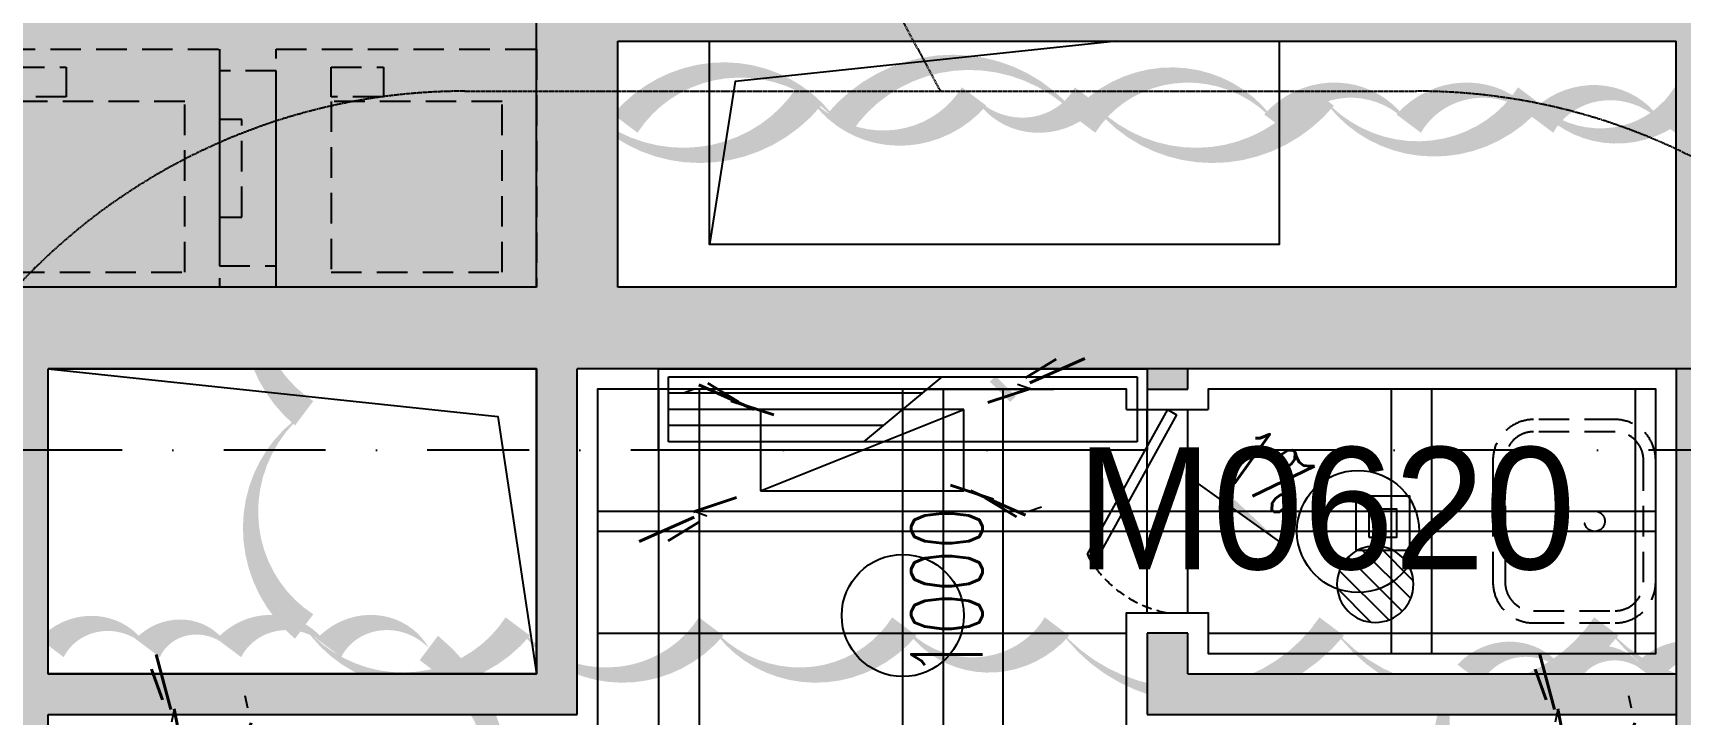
# Model space of a CAD drawing. Extents: x -354516 to 794396, y -401250 to -150594.
# Drawn here: x -28238 to -24188, y -331101 to -329425 of the extents above; entities that cross this region are included whole.
import ezdxf

# ---------------------------------------------------------------- set-up
doc = ezdxf.new("R2010")
doc.units = 0
doc.header["$LTSCALE"] = 1000
doc.header["$MEASUREMENT"] = 0
for name, pattern in [('$0$HIDDEN', [0.375, 0.25, -0.125, 0, 0]), ('DASH', [0.35, 0.25, -0.1]), ('DASHDOT2', [0.5, 0.25, -0.125, 0, -0.125]), ('DOTE', [2.42, 2, -0.2, 0.02, -0.2])]:
    doc.linetypes.add(name, pattern=pattern)
for name, color, linetype in [('0-吊顶', 6, 'Continuous'), ('0-吊顶边界', 36, 'Continuous'), ('0-地面分缝', 37, 'Continuous'), ('0-灯具', 20, 'Continuous'), ('0-灯具修改0109', 140, 'Continuous'), ('0-设备风口', 5, 'Continuous'), ('0-设备风口（修改）', 71, 'Continuous'), ('A-轴线1', 1, 'DOTE'), ('DIM_SYMB', 3, 'Continuous'), ('M-DUCT-S-DIFF', 6, 'DASH'), ('M-暖通提资', 4, 'Continuous'), ('P-成活面', 4, 'Continuous'), ('PUB_DIM', 3, 'Continuous'), ('S-PLT', 30, 'Continuous'), ('TWT_TEXT', 7, 'Continuous'), ('WALL', 2, 'Continuous'), ('墙体', 7, 'Continuous'), ('家具1', 61, 'Continuous'), ('门图', 134, 'Continuous')]:
    doc.layers.add(name, color=color, linetype=linetype)
doc.layers.add('0-地面材质_material hatch', color=251, linetype='Continuous', transparency=0.3)
doc.layers.add('DIM_MODI-天花修改', color=3, linetype='Continuous', plot=False)
doc.layers.add('SLAB', color=60, linetype='Continuous', plot=False)
doc.styles.add('_TCH_DIM', font='SIMPLEX', dxfattribs={"bigfont": 'GBCBIG'})
doc.styles.add('DIM_FONT', font='SIMPLEX', dxfattribs={"width": 0.7, "bigfont": 'GBCBIG'})
doc.styles.add('romans', font='romans', dxfattribs={"width": 0.7})
doc.styles.add('Word-n', font='stylu.ttf')
doc.dimstyles.new('_TCH_ARCH&&50', dxfattribs={"dimscale": 0.5, "dimtxt": 350, "dimasz": 100, "dimexe": 250, "dimexo": 300, "dimgap": 100, "dimtad": 1, "dimdec": 0, "dimzin": 0, "dimdsep": 46, "dimtxsty": 'DIM_FONT', "dimblk": 'ARCHTICK', "dimcen": 0.09, "dimclrd": 3, "dimclre": 3, "dimclrt": 7, "dimazin": 2, "dimtfac": 1, "dimtdec": 0, "dimtix": 1, "dimtmove": 2, "dimatfit": 3, "dimfxl": 0, "dimtolj": 1, "dimtzin": 0, "dimarcsym": 0})

# ---------------------------------------------------------------- blocks, each defined once
blk = doc.blocks.new('TJ-FK3')
for p, q in [((0.5, 0.5), (-0.5, 0.5)), ((-0.5, 0.5), (-0.5, -0.5)), ((0.5, -0.5), (0.5, 0.5)), ((-0.5, -0.5), (0.5, -0.5))]:
    blk.add_line(p, q)
at = {"color": 95}
blk.add_line((-0.5, -0.5), (0.5, 0.5), dxfattribs=at)
at = {"color": 95, "style": 'romans', "width": 0.8}
for height, rotation, text_generation_flag, p in [(0.6544, 311.99126, 4, (-0.9466, 1.3791)), (0.6544, 48.00874, 6, (0.9466, 1.3791)), (0.4436, 123.48989, 6, (-0.9504, 0.7665)), (0.4436, 236.51011, 4, (0.9504, 0.7665)), (0.4436, 320.49264, 4, (-0.7544, 0.9429)), (0.1338, 41.99126, 4, (-0.8763, 0.7825)), (0.4436, 39.50736, 6, (0.7544, 0.9429)), (0.1338, 318.00874, 6, (0.8763, 0.7825)), (0.4436, 219.50736, 6, (-0.7544, -0.9429)), (0.4436, 56.51011, 4, (-0.9504, -0.7665)), (0.4436, 303.48989, 6, (0.9504, -0.7665)), (0.4436, 140.49264, 4, (0.7544, -0.9429)), (0.1338, 138.00874, 6, (-0.8763, -0.7825)), (0.1338, 221.99126, 4, (0.8763, -0.7825)), (0.6544, 228.00874, 6, (-0.9466, -1.3791)), (0.6544, 131.99126, 4, (0.9466, -1.3791))]:
    blk.add_text('-', height=height, rotation=rotation, dxfattribs=dict(at, text_generation_flag=text_generation_flag)).set_placement(p)
blk = doc.blocks.new('$TwtSys$00000125')
blk.add_circle((0, 0, 0), 0.667)
blk = doc.blocks.new('GRID')
at = {"layer": '墙体', "color": 250, "linetype": 'DASHDOT2', "lineweight": -3}
blk.add_line((107436.4, 54586.5), (-19063.6, 54586.5), dxfattribs=at)
blk = doc.blocks.new('_ArchTick')
at = {"color": 0, "linetype": 'ByBlock', "const_width": 0.4}
blk.add_lwpolyline([(-0.5, -0.5), (0.5, 0.5)], dxfattribs=at)
blk = doc.blocks.new('*D235')
at = {"layer": 'Defpoints', "color": 0}
for p in [(-26200, -330300), (-26033.6, -331300), (-25854.3, -331300)]:
    blk.add_point(p, dxfattribs=at)
at = {"layer": 'PUB_DIM', "color": 3, "lineweight": -2}
for p, q in [((-26050, -330300), (-25729.3, -330300)), ((-25854.3, -330300), (-25854.3, -331300)), ((-25883.6, -331300), (-25729.3, -331300))]:
    blk.add_line(p, q, dxfattribs=at)
at = {"layer": 'PUB_DIM', "color": 3, "lineweight": -2, "xscale": 50, "yscale": 50, "zscale": 50}
for p, rotation in [((-25854.3, -330300), 90), ((-25854.3, -331300), 270)]:
    blk.add_blockref('_ArchTick', p, dxfattribs=dict(at, rotation=rotation))
at = {"layer": 'PUB_DIM', "color": 7, "insert": (-25991.8, -330800), "char_height": 175, "attachment_point": 5, "rotation": 90, "style": 'DIM_FONT'}
blk.add_mtext('\\A1;1000', dxfattribs=at)
blk = doc.blocks.new('$TwtSys$00000141')
for p, q in [((-94.2, 7.7), (-10.1, 91.8)), ((-94.2, 7.7), (-10.1, 91.8)), ((-87.2, -35.1), (35.1, 87.2)), ((-87.2, -35.1), (35.1, 87.2)), ((-66.5, -66.5), (66.5, 66.5)), ((-66.5, -66.5), (66.5, 66.5)), ((-32.4, -87.1), (87.6, 32.9)), ((-32.4, -87.1), (87.6, 32.9)), ((11.4, -92.3), (92.3, -11.4)), ((11.4, -92.3), (92.3, -11.4))]:
    blk.add_line(p, q)
blk.add_circle((0, 0), 94)
blk.add_circle((0, 0), 94)
blk = doc.blocks.new('510I-01-LBBRestroom-plan-01$0$wtqyy')
at = {"layer": '0-灯具'}
for points in [[(-106.5, -26.5), (26.5, -26.5), (26.5, 106.5), (-106.5, 106.5)], [(-74.5, 5.5), (-5.5, 5.5), (-5.5, 74.5), (-74.5, 74.5)]]:
    blk.add_lwpolyline(points, close=True, dxfattribs=at)
blk = doc.blocks.new('rttryyy')
at = {"layer": '家具1', "color": 137, "linetype": '$0$HIDDEN', "ltscale": 0.3}
for points in [[(15860, -373435), (15860, -372850), (16500, -372850), (16500, -373435)], [(15860, -373382.5), (15860, -372902.5), (15720.5, -372902.5), (15720.5, -373382.5)], [(15995.1, -372966.8), (15995.1, -372893.6), (16123.7, -372893.6), (16123.7, -372966.8)], [(16415.1, -373398.1), (16415.1, -372978.1), (15995.1, -372978.1), (15995.1, -373398.1)], [(15720.5, -373022.5), (15720.5, -373262.5), (15775.9, -373262.5), (15775.9, -373022.5)]]:
    blk.add_lwpolyline(points, close=True, dxfattribs=at)

msp = doc.modelspace()

# ---------------------------------------------------------------- hatches: boundary and pattern name
at = {"layer": '0-吊顶边界'}
h = msp.add_hatch(dxfattribs=at)
h.set_pattern_fill('_USER', color=250, scale=600, angle=90, pattern_type=0)
h.set_pattern_definition([(90, (-26100, -336600), (-600, 4e-14), [])])
h.paths.add_polyline_path([(-24250, -336600), (-24250, -335200), (-25450, -335200), (-25450, -334900), (-25250, -334900), (-25250, -335000), (-24250, -335000), (-24250, -334100), (-25250, -334100), (-25250, -334200), (-25450, -334200), (-25450, -334100), (-25550, -334100), (-25550, -333800), (-24450, -333800), (-24450, -331150), (-25550, -331150), (-25550, -330850), (-25350, -330850), (-25350, -330950), (-24250, -330950), (-24250, -330300), (-25350, -330300), (-25350, -330350), (-25550, -330350), (-25550, -330300), (-26850.1, -330300), (-26850.1, -331150), (-27950, -331180.2), (-27950, -333800), (-26850, -333800), (-26850, -334100), (-27950, -334100), (-27950, -336600)])
h = msp.add_hatch(dxfattribs=at)
h.set_pattern_fill('_USER', color=250, scale=300, pattern_type=0)
h.set_pattern_definition([(0, (-26100, -336600), (0, 300), [])])
h.paths.add_polyline_path([(-24250, -336600), (-24250, -335200), (-25450, -335200), (-25450, -334900), (-25250, -334900), (-25250, -335000), (-24250, -335000), (-24250, -334100), (-25250, -334100), (-25250, -334200), (-25450, -334200), (-25450, -334100), (-25550, -334100), (-25550, -333800), (-24450, -333800), (-24450, -331150), (-25550, -331150), (-25550, -330850), (-25350, -330850), (-25350, -330950), (-24250, -330950), (-24250, -330300), (-25350, -330300), (-25350, -330350), (-25550, -330350), (-25550, -330300), (-26850.1, -330300), (-26850.1, -331150), (-27950, -331180.2), (-27950, -333800), (-26850, -333800), (-26850, -334100), (-27950, -334100), (-27950, -336600)])
at = {"layer": '0-地面分缝'}
msp.add_hatch(color=256, dxfattribs=at).paths.add_polyline_path([(-25174.6, -330675.3), (-25296.7, -330588.1), (-25285.1, -330571.8)])
at = {"layer": '0-地面材质_material hatch'}
h = msp.add_hatch(dxfattribs=at)
h.set_pattern_fill('AR-CONC', color=256, scale=75)
h.set_pattern_definition([(50, (-498310856.17, -3090192758), (537.94513695, -47.06410124), [56.25, -618.75]), (355, (-498310856.17, -3090192758), (-104.06350021, 564.144100275), [45, -495]), (100.45144446, (-498310811.34, -3090192761.9), (433.881635045, 517.07999323), [47.805144, -525.856584]), (46.1842, (-498310856.17, -3090192608), (800.430998, -124.1394606), [84.375, -928.125]), (96.63563549, (-498310789.5, -3090192618.35), (700.99645926, 730.58895058), [71.7077565, -788.78532]), (351.18416399, (-498310856.2, -3090192608), (700.9964588, 730.5889502), [67.5, -742.50000075]), (21, (-498310781.17, -3090192645.5), (447.68028909, -301.964168), [56.25, -618.75]), (326, (-498310781.17, -3090192645.5), (182.48649894, 543.86253379), [45, -495]), (71.45144474, (-498310743.86, -3090192670.66), (630.16678255, 241.898364605), [47.8051425, -525.856584]), (37.5, (-498310856.17, -3090192758), (9.119891488, 249.670390373), [0, -489, 0, -502.5, 0, -496.875]), (7.5, (-498310856.17, -3090192758), (197.302153082, 295.808783912), [0, -286.5, 0, -477.75, 0, -189.375]), (327.5, (-498311023.42, -3090192758), (400.366827129, -16.916153801), [0, -187.5, 0, -585, 0, -776.25]), (317.5, (-498311098.4, -3090192758), (437.389627007, 75.07873675), [0, -243.75, 0, -388.5, 0, -551.25])])
h.paths.add_polyline_path([(-16522.9, -329544.6), (-16508.9, -329344.6), (-15889.3, -329344.6), (-15889.3, -328866.2), (-22327.6, -318465.2), (-34004.7, -317221.2), (-35181.4, -317456.5), (-34961.1, -318557.9), (-34470.8, -318459.8), (-34059, -320519), (-33960.9, -320499.4), (-33713.9, -321734.4), (-33812, -321754), (-33459, -323519), (-33360.9, -323499.4), (-33113.9, -324734.4), (-33212, -324754), (-32259, -329519), (-32160.9, -329499.4), (-32050.9, -330049.5), (-26800, -330049.5), (-26800, -329358.3), (-18008.9, -329344.6), (-18022.9, -329544.6)])
h = msp.add_hatch(dxfattribs=at)
h.set_pattern_fill('ANSI35', color=256, scale=1200)
h.set_pattern_definition([(45, (-498310856.17, -3090192758), (-212.132034356, 212.132034356), []), (45, (-498310644.03, -3090192758), (-212.132034356, 212.132034356), [375, -75, 0, -75])])
edge = h.paths.add_edge_path()
edge.add_line((-23530.9, -372649.4), (-19901.5, -372650.6))
edge.add_line((-19901.5, -372650.6), (-19901.5, -369049.5))
edge.add_line((-19901.5, -369049.5), (-23028.5, -369049.5))
edge.add_line((-23028.5, -369049.5), (-23628.5, -366049.5))
edge.add_line((-23628.5, -366049.5), (-19898.5, -366049.5))
edge.add_line((-19898.5, -366049.5), (-19898.5, -365850.7))
edge.add_line((-19898.5, -365850.7), (-19800, -365850.7))
edge.add_line((-19800, -365850.7), (-19800, -364850.7))
edge.add_line((-19800, -364850.7), (-19900, -364850.7))
edge.add_line((-19900, -364850.7), (-19900, -364149.5))
edge.add_line((-19900, -364149.5), (-23946.3, -364158.5))
edge.add_line((-23946.3, -364158.5), (-28932.1, -338750))
edge.add_line((-28932.1, -338750), (-27565, -338749.5))
edge.add_line((-27565, -338749.5), (-27565, -338550.7))
edge.add_line((-27565, -338550.7), (-27365, -338550.7))
edge.add_line((-27365, -338550.7), (-27365, -337550.7))
edge.add_line((-27365, -337550.7), (-27565, -337550.7))
edge.add_line((-27565, -337550.7), (-27565, -336850))
edge.add_line((-27565, -336850), (-28949.2, -336850))
edge.add_arc((-28949.2, -336750), 100, 90, 270, ccw=False)
edge.add_line((-28949.2, -336650), (-28400, -336650))
edge.add_line((-28400, -336650), (-28400, -333850))
edge.add_line((-28400, -333850), (-30068.5, -333849.5))
edge.add_line((-30068.5, -333849.5), (-30828.5, -330049.5))
edge.add_line((-30828.5, -330049.5), (-32050.9, -330049.5))
edge.add_line((-32050.9, -330049.5), (-31913.9, -330734.4))
edge.add_line((-31913.9, -330734.4), (-32012, -330754))
edge.add_line((-32012, -330754), (-31659, -332519))
edge.add_line((-31659, -332519), (-31560.9, -332499.4))
edge.add_line((-31560.9, -332499.4), (-31313.9, -333734.4))
edge.add_line((-31313.9, -333734.4), (-31412, -333754))
edge.add_line((-31412, -333754), (-31059, -335519))
edge.add_line((-31059, -335519), (-30960.9, -335499.4))
edge.add_line((-30960.9, -335499.4), (-30713.9, -336734.4))
edge.add_line((-30713.9, -336734.4), (-30812, -336754))
edge.add_line((-30812, -336754), (-30459, -338519))
edge.add_line((-30459, -338519), (-30360.9, -338499.4))
edge.add_line((-30360.9, -338499.4), (-30113.9, -339734.4))
edge.add_line((-30113.9, -339734.4), (-30212, -339754))
edge.add_line((-30212, -339754), (-29859, -341519))
edge.add_line((-29859, -341519), (-29760.9, -341499.4))
edge.add_line((-29760.9, -341499.4), (-29513.9, -342734.4))
edge.add_line((-29513.9, -342734.4), (-29612, -342754))
edge.add_line((-29612, -342754), (-28659, -347519))
edge.add_line((-28659, -347519), (-28560.9, -347499.4))
edge.add_line((-28560.9, -347499.4), (-28313.9, -348734.4))
edge.add_line((-28313.9, -348734.4), (-28412, -348754))
edge.add_line((-28412, -348754), (-28059, -350519))
edge.add_line((-28059, -350519), (-27960.9, -350499.4))
edge.add_line((-27960.9, -350499.4), (-27713.9, -351734.4))
edge.add_line((-27713.9, -351734.4), (-27812, -351754))
edge.add_line((-27812, -351754), (-27459, -353519))
edge.add_line((-27459, -353519), (-27360.9, -353499.4))
edge.add_line((-27360.9, -353499.4), (-27113.9, -354734.4))
edge.add_line((-27113.9, -354734.4), (-27212, -354754))
edge.add_line((-27212, -354754), (-26259, -359519))
edge.add_line((-26259, -359519), (-26160.9, -359499.4))
edge.add_line((-26160.9, -359499.4), (-25913.9, -360734.4))
edge.add_line((-25913.9, -360734.4), (-26012, -360754))
edge.add_line((-26012, -360754), (-25059, -365519))
edge.add_line((-25059, -365519), (-24960.9, -365499.4))
edge.add_line((-24960.9, -365499.4), (-24713.9, -366734.4))
edge.add_line((-24713.9, -366734.4), (-24812, -366754))
edge.add_line((-24812, -366754), (-24459, -368519))
edge.add_line((-24459, -368519), (-24360.9, -368499.4))
edge.add_line((-24360.9, -368499.4), (-24113.9, -369734.4))
edge.add_line((-24113.9, -369734.4), (-24212, -369754))
edge.add_line((-24212, -369754), (-23859, -371519))
edge.add_line((-23859, -371519), (-23760.9, -371499.4))
edge.add_line((-23760.9, -371499.4), (-23530.9, -372649.4))
at = {"layer": 'WALL'}
h = msp.add_hatch(color=250, dxfattribs=at)
h.dxf.hatch_style = 1
h.paths.add_polyline_path([(-26800, -329444.6), (-24200, -329444.6), (-24200, -330050), (-26800, -330050)], flags=16)
h.paths.add_polyline_path([(-27000.1, -330250), (-28200, -330250), (-28200, -331000), (-27000.1, -331000)], flags=16)
h.paths.add_polyline_path([(-26350, -336650), (-26350, -336750), (-26800, -336750), (-26800, -336650), (-28200, -336650), (-28200, -334050), (-26900, -334050), (-26900, -333850), (-28200, -333850), (-28200, -331100), (-26900.1, -331100), (-26900.1, -330250), (-21500, -330250), (-21500, -330050), (-24000, -330050), (-24000, -329450), (-20500, -329450), (-20500, -329344.6), (-27000, -329344.6), (-27000, -330050), (-30269.3, -330050), (-30259.5, -330084), (-30252.1, -330150), (-30255.3, -330193.1), (-30269.3, -330250), (-28400, -330250), (-28400, -333650), (-29903.1, -333650), (-30317.2, -331579.4), (-30514, -331615.1), (-30067.1, -333850), (-28400, -333850), (-28400, -336650), (-28949.2, -336650), (-28933.3, -336722.8), (-28934.2, -336785.7), (-28949.2, -336850), (-25250, -336850), (-25250, -336650)])
h = msp.add_hatch(color=250, dxfattribs=at)
h.dxf.hatch_style = 1
h.paths.add_polyline_path([(-25500, -330250), (-25400, -330250), (-25400, -330300), (-25500, -330300)])
h.paths.add_polyline_path([(-24200, -331000), (-25400, -331000), (-25400, -330902.5), (-25500, -330900), (-25500, -331100), (-24200, -331100)])
h = msp.add_hatch(color=250, dxfattribs=at)
h.dxf.hatch_style = 1
h.paths.add_polyline_path([(-21500, -330250), (-24200, -330250), (-24200, -336650), (-24250, -336650), (-24250, -336850), (-24000, -336850), (-21300, -336850), (-21300, -336650), (-24000, -336650), (-24000, -330450), (-21500, -330450)])

# ---------------------------------------------------------------- linework, layer by layer
at = {"layer": '0-吊顶', "linetype": 'DASH', "ltscale": 0.01}
msp.add_lwpolyline([(-26007, -329567.9), (-26806.8, -328087.8), (-28318.7, -328087.8)], dxfattribs=at)
msp.add_lwpolyline([(-27176.7, -329567.9), (-24837.4, -329567.9, -0.414214), (-23337.4, -331067.9), (-23337.4, -335775.3, -0.414214), (-24837.4, -337275.3), (-27176.7, -337275.3, -0.414214), (-28676.7, -335775.3), (-28676.7, -331067.9, -0.414214)], format="xyb", close=True, dxfattribs=at)
at = {"layer": '0-地面分缝'}
for points in [[(-26600, -336600), (-26600, -330300)], [(-26000, -336600), (-26000, -330300)], [(-24800, -330950), (-24800, -330300)], [(-25400, -330850), (-25400, -330350)], [(-25398.3, -330515.5), (-25174.6, -330675.3)], [(-24250, -330650), (-26850.1, -330650)]]:
    msp.add_lwpolyline(points, dxfattribs=at)
at = {"layer": '0-灯具修改0109'}
for points in [[(-27264.7, -333988.1, 0, 75, 0.5), (-27264.7, -333275.8, 0, 75, 0.5), (-27264.7, -332761.4, 0, 75, 0.5), (-27264.7, -332286.6, 0, 75, 0.5), (-27264.7, -331653.5, 0, 75, 0.5), (-27264.7, -330936.5, 0, 75, 0.5), (-27510.3, -330936.5, 0, 75, 0.5), (-27756, -330936.5, 0, 75, 0.5), (-27955.6, -330936.5, 0, 75, 0.5), (-28192, -330936.5, 0, 75, 0.5), (-28192, -331450.9, 0, 75, 0.5), (-28192, -332281.9, 0, 75, 0.5), (-28192, -332756.7, 0, 75, 0.5), (-28192, -333152.4, 0, 75, 0.5), (-28192, -334220.8, 0, 75, 0.5)], [(-24025.5, -331000, 0, 75, 0.5), (-24271.2, -331000, 0, 75, 0.5), (-24470.8, -331000, 0, 75, 0.5), (-24707.2, -331000, 0, 75, 0.5), (-24707.2, -331266.6, 0, 75, 0.5), (-24707.2, -331697.3, 0, 75, 0.5), (-24707.2, -331943.3, 0, 75, 0.5), (-24707.2, -332148.4, 0, 75, 0.5), (-24707.2, -332702.1, 0, 75, 0.5), (-24707.2, -332948.2, 0, 75, 0.5), (-24707.2, -333440.4, 0, 75, 0.5), (-24707.2, -333932.6, 0, 75, 0.5), (-24707.2, -334181.1, 0, 75, 0.5), (-24523, -334181.1, 0, 75, 0.5), (-24292.7, -334181.1, 0, 75, 0.5), (-24062.4, -334181.1, 0, 75, 0.5)]]:
    msp.add_lwpolyline(points, format="xyseb", dxfattribs=at)
at = {"layer": '0-设备风口'}
for p, q in [((-26700.1, -330450), (-26700.1, -330250)), ((-26700.1, -330250), (-25500, -330250)), ((-25500, -330250), (-25500, -330450)), ((-26676.1, -330430), (-26676.1, -330270)), ((-26676.1, -330270), (-25524, -330270)), ((-26004.3, -330270), (-26196.3, -330430)), ((-25524, -330270), (-25524, -330430)), ((-26052.3, -330310), (-26676.1, -330310)), ((-26100.3, -330350), (-26676.1, -330350)), ((-26148.3, -330390), (-26676.1, -330390)), ((-25500, -330450), (-26700.1, -330450)), ((-25524, -330430), (-26676.1, -330430))]:
    msp.add_line(p, q, dxfattribs=at)
at = {"layer": '0-设备风口', "linetype": 'ByBlock'}
msp.add_lwpolyline([(-26700.1, -330250), (-25500, -330250), (-25500, -330450), (-26700.1, -330450)], close=True, dxfattribs=at)
at = {"layer": '0-设备风口（修改）'}
for points in [[(-23757, -329647.5, 0, 75, 0.5), (-24232, -329647.5, 0, 75, 0.5), (-24532, -329647.5, 0, 75, 0.5), (-24857, -329647.5, 0, 75, 0.5), (-25182, -329647.5, 0, 75, 0.5), (-25657, -329647.5, 0, 75, 0.5), (-26257, -329647.5, 0, 75, 0.5), (-26782, -329647.5, 0, 75, 0.5), (-27082, -329647.5, 0, 75, 0.5), (-27482, -329647.5, 0, 75, 0.5), (-28007, -329647.5, 0, 75, 0.5), (-28242, -329647.5, 0, 75, 0.5), (-28242, -329972.5, 0, 75, 0.5), (-28242, -330497.5, 0, 75, 0.5), (-28242, -330797.5, 0, 75, 0.5), (-28242, -331047.5, 0, 75, 0.5), (-28242, -331722.5, 0, 75, 0.5), (-28242, -332022.5, 0, 75, 0.5), (-28242, -332622.5, 0, 75, 0.5), (-28242, -333222.5, 0, 75, 0.5), (-28242, -333622.5, 0, 75, 0.5), (-28242, -333922.5, 0, 75, 0.5)], [(-30986, -329581, 0, 75, 0.5), (-30580.3, -329581, 0, 75, 0.5), (-30324, -329581, 0, 75, 0.5), (-30046.4, -329581, 0, 75, 0.5), (-29768.8, -329581, 0, 75, 0.5), (-29363, -329581, 0, 75, 0.5), (-28850.5, -329581, 0, 75, 0.5), (-28402.1, -329581, 0, 75, 0.5), (-28145.8, -329581, 0, 75, 0.5), (-27804.1, -329581, 0, 75, 0.5), (-27355.7, -329581, 0, 75, 0.5), (-26907.2, -329581, 0, 75, 0.5), (-26330.6, -329581, 0, 75, 0.5), (-25924.9, -329581, 0, 75, 0.5), (-25647.3, -329581, 0, 75, 0.5), (-25070.7, -329581, 0, 75, 0.5), (-24558.2, -329581, 0, 75, 0.5), (-24173.8, -329581, 0, 75, 0.5), (-23853.4, -329581, 0, 75, 0.5)]]:
    msp.add_lwpolyline(points, format="xyseb", dxfattribs=at)
at = {"layer": 'DIM_MODI-天花修改'}
msp.add_lwpolyline([(-24045.6, -327459.5, 0, 75, 0.5), (-24345.6, -327459.5, 0, 75, 0.5), (-25020.6, -327459.5, 0, 75, 0.5), (-25470.6, -327459.5, 0, 75, 0.5), (-25845.6, -327459.5, 0, 75, 0.5), (-26170.6, -327459.5, 0, 75, 0.5), (-26420.6, -327459.5, 0, 75, 0.5), (-27095.6, -327459.5, 0, 75, 0.5), (-27571.2, -327459.5, 0, 75, 0.5), (-27571.2, -327759.5, 0, 75, 0.5), (-27571.2, -328209.5, 0, 75, 0.5), (-27571.2, -328459.5, 0, 75, 0.5), (-27571.2, -328984.5, 0, 75, 0.5), (-27571.2, -329309.5, 0, 75, 0.5), (-27571.2, -329834.5, 0, 75, 0.5), (-27571.2, -330359.5, 0, 75, 0.5), (-27571.2, -330883.7, 0, 75, 0.5), (-27046.2, -330883.7, 0, 75, 0.5), (-26571.2, -330883.7, 0, 75, 0.5), (-26096.2, -330883.7, 0, 75, 0.5), (-25721.2, -330883.7, 0, 75, 0.5), (-25046.2, -330883.7, 0, 75, 0.5), (-24371.2, -330883.7, 0, 75, 0.5), (-23771.2, -330883.7, 0, 75, 0.5)], format="xyseb", dxfattribs=at)
at = {"layer": 'DIM_SYMB'}
msp.add_lwpolyline([(-25575, -329444.6), (-26512.3, -329544.1), (-26575, -329944.6)], dxfattribs=at)
at = {"layer": 'M-暖通提资'}
msp.add_lwpolyline([(-28200, -330250), (-27095.6, -330367.5), (-27000.1, -331000)], dxfattribs=at)
at = {"layer": 'P-成活面', "color": 4}
msp.add_line((-25550, -330350), (-25350, -330350), dxfattribs=at)
for points in [[(-25550, -330350), (-25550, -330300), (-26850.1, -330300), (-26850.1, -331150), (-28150, -331150), (-28150, -333800), (-26850, -333800), (-26850, -334100), (-28150, -334100), (-28150, -336600), (-25250, -336600), (-25250, -336650)], [(-24250, -336650), (-24250, -335200), (-25450, -335200), (-25450, -334900), (-25250, -334900), (-25250, -335000), (-24250, -335000), (-24250, -334100), (-25250, -334100), (-25250, -334200), (-25450, -334200), (-25450, -334100), (-25450, -334100), (-25450, -333800), (-24250, -333800), (-24250, -331150), (-25550, -331150), (-25550, -330850), (-25350, -330850), (-25350, -330950), (-24250, -330950), (-24250, -330300), (-25350, -330300), (-25350, -330350)]]:
    msp.add_lwpolyline(points, dxfattribs=at)
at = {"layer": 'SLAB'}
msp.add_lwpolyline([(-26575, -329444.6), (-25175, -329444.6), (-25175, -329944.6), (-26575, -329944.6)], close=True, dxfattribs=at)
at = {"layer": 'WALL', "color": 0}
for p, q in [((-27000, -330050), (-27000, -329344.6)), ((-26800, -329444.6), (-24200, -329444.6)), ((-26800, -330050), (-26800, -329444.6)), ((-24200, -330050), (-24200, -329444.6)), ((-28200, -330050), (-30269.3, -330050)), ((-27000, -330050), (-28200, -330050)), ((-27000, -330050), (-27000, -330050)), ((-25400, -330050), (-26800, -330050)), ((-24200, -330050), (-25400, -330050)), ((-28200, -331000), (-28200, -330250)), ((-27000.1, -330250), (-28200, -330250)), ((-27000.1, -331000), (-27000.1, -330250)), ((-26900.1, -331100), (-26900.1, -330250)), ((-26800.1, -330250), (-26900.1, -330250)), ((-25500, -330250), (-26800.1, -330250)), ((-25500, -330250), (-25500, -330250)), ((-25500, -330250), (-25500, -330300)), ((-24000, -330250), (-25400, -330250)), ((-25400, -330250), (-25400, -330250)), ((-25400, -330300), (-25400, -330250)), ((-21500, -330250), (-24200, -330250)), ((-24200, -330250), (-24200, -336650)), ((-25500, -330300), (-25400, -330300)), ((-25400, -330900), (-25500, -330900)), ((-25500, -330900), (-25500, -331100)), ((-25400, -331000), (-25400, -330900)), ((-28200, -331000), (-27000.1, -331000)), ((-25400, -331000), (-24200, -331000)), ((-28200, -331100), (-26900.1, -331100)), ((-28200, -333650), (-28200, -331100)), ((-25500, -331100), (-24200, -331100))]:
    msp.add_line(p, q, dxfattribs=at)
msp.add_lwpolyline([(-28200, -330250), (-27000.1, -330250), (-27000.1, -331000), (-28200, -331000)], close=True, dxfattribs=at)
msp.add_lwpolyline([(-25400, -330250), (-25500, -330250)], dxfattribs=at)
at = {"layer": '家具1', "color": 137, "linetype": '$0$HIDDEN', "ltscale": 0.3}
for points in [[(-24650, -330475), (-24650, -330775, 0.414214), (-24550, -330875), (-24350, -330875, 0.414214), (-24250, -330775), (-24250, -330475, 0.414214), (-24350, -330375), (-24550, -330375, 0.414214)], [(-24620, -330475), (-24620, -330775, 0.414214), (-24550, -330845), (-24350, -330845, 0.414214), (-24280, -330775), (-24280, -330475, 0.414214), (-24350, -330405), (-24550, -330405, 0.414214)]]:
    msp.add_lwpolyline(points, format="xyb", close=True, dxfattribs=at)
msp.add_circle((-24400, -330625), 25, dxfattribs=at)
at = {"layer": '门图', "color": 145}
for p, q in [((-25450, -330350), (-25647.3, -330705.7)), ((-25427.3, -330363.1), (-25624.5, -330718.8)), ((-25450, -330350), (-25427.3, -330363.1)), ((-25647.3, -330705.7), (-25624.5, -330718.8))]:
    msp.add_line(p, q, dxfattribs=at)
at = {"layer": '门图', "color": 250, "linetype": '$0$HIDDEN', "ltscale": 0.1}
msp.add_arc((-25398.4, -330572.5), 282.3, 208.1589, 259.4654, dxfattribs=at)

# ---------------------------------------------------------------- block references
at = {"layer": '0-地面分缝', "xscale": -1, "rotation": 359.9999885628516}
msp.add_blockref('$TwtSys$00000141', (-24939.2, -330779.7), dxfattribs=at)
at = {"layer": '0-灯具'}
msp.add_blockref('510I-01-LBBRestroom-plan-01$0$wtqyy', (-24880.5, -330669.6), dxfattribs=at)
at = {"layer": 'A-轴线1'}
msp.add_blockref('GRID', (-41936.4, -385036.5), dxfattribs=at)
at = {"layer": 'M-DUCT-S-DIFF', "xscale": 500, "yscale": 200}
msp.add_blockref('TJ-FK3', (-26200.1, -330450), dxfattribs=at)
at = {"layer": 'M-DUCT-S-DIFF', "xscale": 500, "yscale": 120, "rotation": 90}
for p in [(-27800, -331500), (-24400, -331500)]:
    msp.add_blockref('TJ-FK3', p, dxfattribs=at)
at = {"layer": 'S-PLT', "xscale": 225, "yscale": 225, "zscale": 225}
for p in [(-24981.4, -330650), (-26100.1, -330856.7)]:
    msp.add_blockref('$TwtSys$00000125', p, dxfattribs=at)
at = {"layer": '家具1', "color": 2}
for p in [(-44279.5, 43385), (-43500, 43385)]:
    msp.add_blockref('rttryyy', p, dxfattribs=at)

# ---------------------------------------------------------------- texts
at = {"layer": '0-地面分缝', "style": '_TCH_DIM', "width": 0.705882}
msp.add_text('1%', height=148.75, rotation=324.4765, dxfattribs=at).set_placement((-25325.1, -330503.3))
at = {"layer": 'TWT_TEXT', "color": 2, "style": 'Word-n'}
msp.add_text('M0620', height=300, dxfattribs=at).set_placement((-25673.5, -330742.9))

# ---------------------------------------------------------------- dimensions: what is measured, and where the dimension line sits
at = {"layer": 'PUB_DIM', "color": 250}
dim = msp.add_linear_dim(base=(-25854.3, -331300), p1=(-26200, -330300), p2=(-26033.6, -331300), angle=90, dimstyle='_TCH_ARCH&&50', dxfattribs=at)
dim.commit()
dim.dimension.update_dxf_attribs({"geometry": '*D235', "text_midpoint": (-25991.8, -330800)})

doc.saveas('drawing.dxf')
